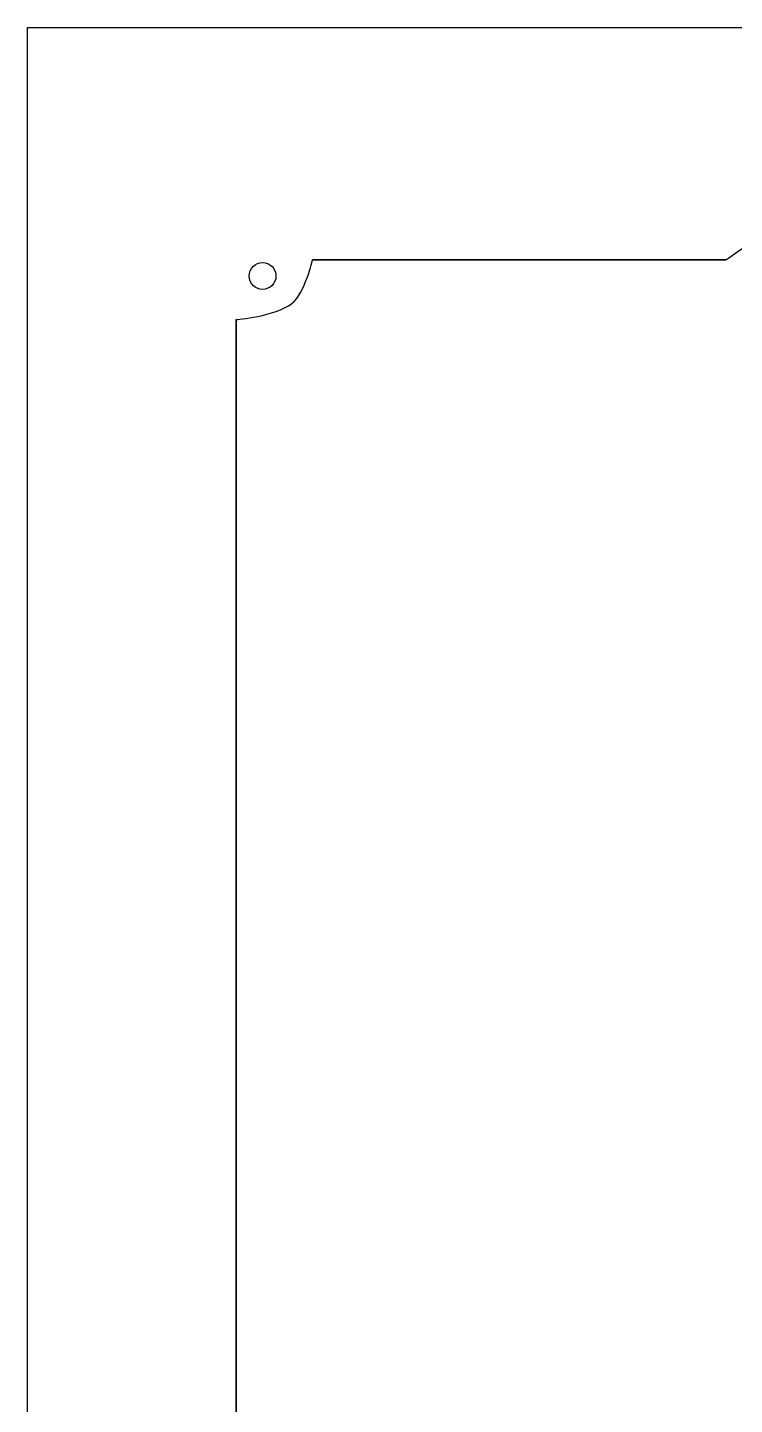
# Model space of a CAD drawing. Extents: x 2 to 593, y 3 to 839.
# Drawn here: x 2 to 204.4, y 444.7 to 839.1 of the extents above; entities that cross this region are included whole.
import ezdxf

# ---------------------------------------------------------------- set-up
doc = ezdxf.new("R2010")
doc.units = 0
doc.layers.add('Capa_1', color=7, linetype='CONTINUOUS')

msp = doc.modelspace()

# ---------------------------------------------------------------- linework, layer by layer
at = {"layer": 'Capa_1', "color": 5}
msp.add_lwpolyline([(2.000005, 839.071605), (593.366656, 839.071605), (593.366656, 2.971392), (2.000005, 2.971392), (2.000005, 839.071605)], close=True, dxfattribs=at)
at = {"layer": 'Capa_1', "color": 7}
for points in [[(83.640632, 772.564713), (202.030512, 772.564713)], [(83.640632, 772.564713), (83.640632, 772.564713)], [(73.135039, 767.918015), (73.135039, 767.918015)], [(61.714286, 78.857192), (61.714286, 755.428616)]]:
    msp.add_lwpolyline(points, close=True, dxfattribs=at)
for points in [[(202.030512, 772.564713), (202.030512, 772.564713), (220.564888, 785.799543), (231.140504, 789.629155)], [(65.457881, 767.918015), (65.457881, 768.936069), (65.862301, 769.912427), (66.582174, 770.6323)], [(66.582174, 770.6323), (67.302048, 771.352174), (68.278405, 771.756594), (69.29646, 771.756595)], [(69.29646, 771.756595), (70.314515, 771.756594), (71.290872, 771.352174), (72.010746, 770.6323)], [(72.010746, 770.6323), (72.730619, 769.912427), (73.135039, 768.936069), (73.135039, 767.918015)], [(77.64496, 760.000048), (81.385408, 762.94856), (83.640632, 772.564713), (83.640632, 772.564713)], [(69.29646, 764.079435), (67.176471, 764.079435), (65.457881, 765.798026), (65.457881, 767.918015)], [(73.135039, 767.918015), (73.135039, 765.798026), (71.416449, 764.079435), (69.29646, 764.079435)], [(61.714286, 755.428616), (61.714286, 755.428616), (73.000483, 756.338912), (77.64496, 760.000048)]]:
    msp.add_open_spline(points, degree=3, dxfattribs=at)

doc.saveas('drawing.dxf')
